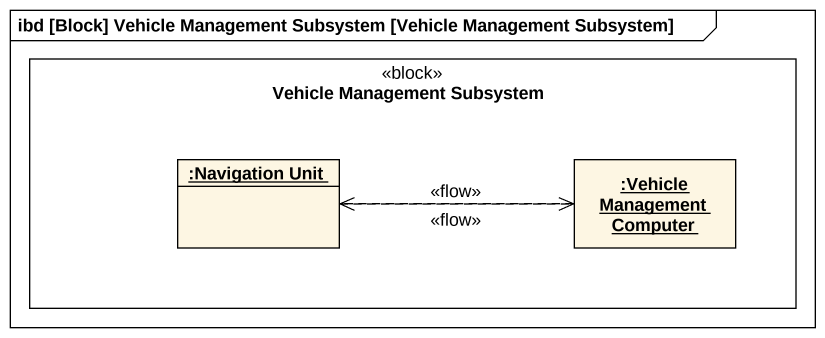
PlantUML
@startuml
mainframe ibd [Block] Vehicle Management Subsystem [Vehicle Management Subsystem]
hide circle
hide empty members
rectangle "Vehicle Management Subsystem" as Vehicle_Management_Subsystem <<block>> {
  object ":Navigation Unit" as Navigation_Unit
  object ":Vehicle Management Computer" as Vehicle_Management_Computer
}
Navigation_Unit .right.> Vehicle_Management_Computer : <<flow>>
Vehicle_Management_Computer .left.> Navigation_Unit : <<flow>>
@enduml
